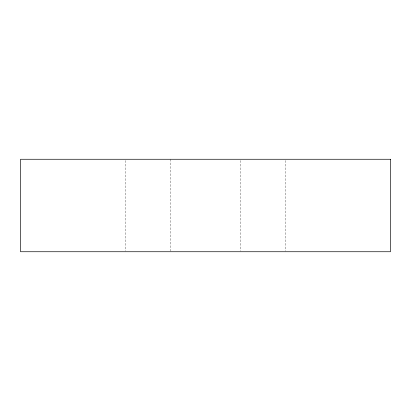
<?xml version="1.0" encoding="UTF-8"?>
<svg xmlns="http://www.w3.org/2000/svg" width="411" height="411" viewBox="0 0 411 411"><rect width="100%" height="100%" fill="white"/><g stroke="black" fill="none" stroke-linecap="round" stroke-linejoin="round"><path stroke-width="0.31" stroke-dasharray="2.06 1.54" d="M285.583 160.537L285.583 251.1M240.178 160.537L240.178 251.1M170.822 159.263L170.822 251.1M125.417 160.547L125.417 251.095"/><path stroke-width="0.62" d="M390.45 159.263L20.55 159.263L20.55 251.738L390.45 251.738L390.45 159.263"/></g></svg>
